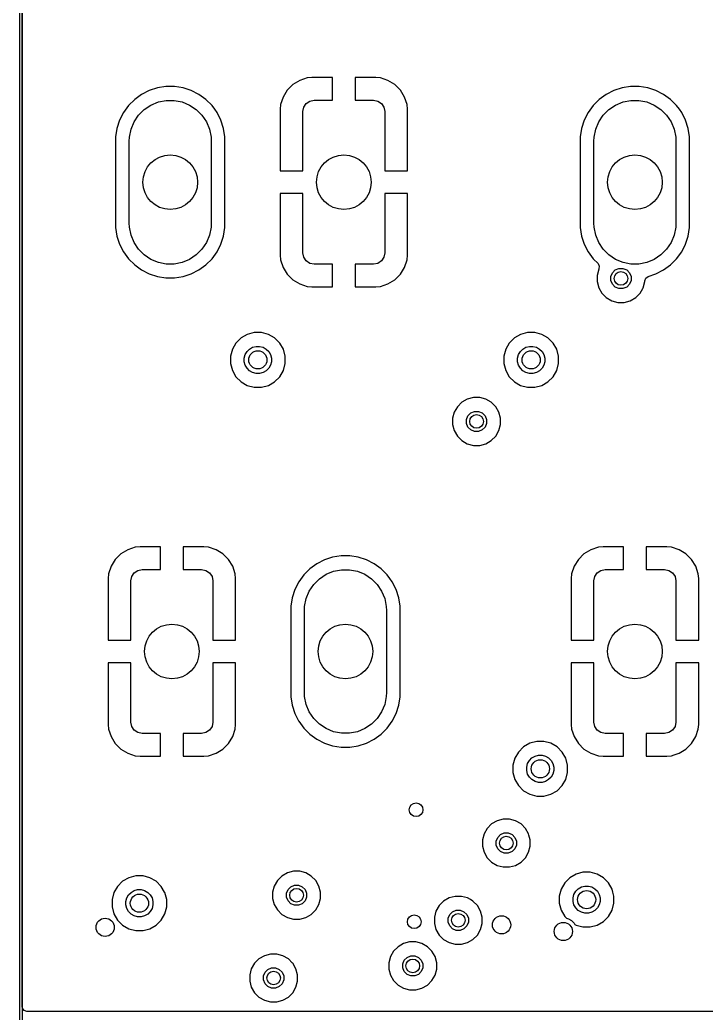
# Model space of a CAD drawing. Extents: x 89 to 178, y -115 to -57.
# Drawn here: x 88.97 to 104.04, y -95.64 to -73.84 of the extents above; entities that cross this region are included whole.
import ezdxf

# ---------------------------------------------------------------- set-up
doc = ezdxf.new("R2010")
doc.units = 0
doc.layers.add('BLACK', color=7, linetype='CONTINUOUS')

msp = doc.modelspace()

# ---------------------------------------------------------------- linework, layer by layer
at = {"layer": 'BLACK', "linetype": 'CONTINUOUS'}
for p, q in [((88.975, -106.5), (88.975, -65.5)), ((89.025, -65.524181), (89.025, -106.475818)), ((89.0255, -76.405515), (89.0255, -72.030817)), ((95.118375, -75.165643), (94.969159, -75.25768)), ((95.2848, -75.110495), (95.118375, -75.165643)), ((95.284812, -75.110492), (95.2848, -75.110495)), ((95.387513, -75.1), (95.284812, -75.110492)), ((95.837499, -75.1), (95.387513, -75.1)), ((95.8375, -75.100001), (95.837499, -75.1)), ((95.8375, -75.6), (95.8375, -75.100001)), ((96.337501, -75.1), (96.3375, -75.100001)), ((96.3375, -75.100001), (96.3375, -75.6)), ((96.787487, -75.1), (96.337501, -75.1)), ((96.890193, -75.110493), (96.787487, -75.1)), ((97.056624, -75.165643), (96.890193, -75.110493)), ((97.20584, -75.25768), (97.056624, -75.165643)), ((91.816667, -75.387453), (91.648303, -75.473238)), ((91.996386, -75.329058), (91.816667, -75.387453)), ((92.183016, -75.2995), (91.996386, -75.329058)), ((92.183019, -75.2995), (92.183016, -75.2995)), ((92.371981, -75.2995), (92.183019, -75.2995)), ((92.371984, -75.2995), (92.371981, -75.2995)), ((92.558613, -75.329058), (92.371984, -75.2995)), ((92.738332, -75.387453), (92.558613, -75.329058)), ((92.906696, -75.473238), (92.738332, -75.387453)), ((94.84518, -75.381659), (94.753143, -75.530875)), ((94.969159, -75.25768), (94.84518, -75.381659)), ((97.329819, -75.381659), (97.20584, -75.25768)), ((97.421856, -75.530875), (97.329819, -75.381659)), ((102.016667, -75.387453), (101.848303, -75.473238)), ((102.196386, -75.329058), (102.016667, -75.387453)), ((102.383016, -75.2995), (102.196386, -75.329058)), ((102.383019, -75.2995), (102.383016, -75.2995)), ((102.571981, -75.2995), (102.383019, -75.2995)), ((102.571984, -75.2995), (102.571981, -75.2995)), ((102.758613, -75.329058), (102.571984, -75.2995)), ((102.938332, -75.387453), (102.758613, -75.329058)), ((103.106696, -75.473238), (102.938332, -75.387453)), ((91.495428, -75.584309), (91.361809, -75.717928)), ((91.648303, -75.473238), (91.495428, -75.584309)), ((91.853243, -75.706271), (92.016244, -75.638754)), ((92.016244, -75.638754), (92.189285, -75.604334)), ((92.189285, -75.604334), (92.365715, -75.604334)), ((92.365715, -75.604334), (92.538756, -75.638754)), ((92.538756, -75.638754), (92.701757, -75.706271)), ((92.906698, -75.473239), (92.906696, -75.473238)), ((92.906699, -75.47324), (92.906698, -75.473239)), ((93.059573, -75.58431), (92.906699, -75.47324)), ((93.19319, -75.717927), (93.059573, -75.58431)), ((94.753143, -75.530875), (94.697993, -75.697306)), ((95.260723, -75.673223), (95.341829, -75.61903)), ((95.341829, -75.61903), (95.4375, -75.6)), ((95.4375, -75.6), (95.8375, -75.6)), ((96.3375, -75.6), (96.7375, -75.6)), ((96.7375, -75.6), (96.833171, -75.61903)), ((96.833171, -75.61903), (96.914277, -75.673223)), ((97.477004, -75.6973), (97.421856, -75.530875)), ((101.695428, -75.584309), (101.561809, -75.717928)), ((101.848303, -75.473238), (101.695428, -75.584309)), ((102.053243, -75.706271), (102.216244, -75.638754)), ((102.216244, -75.638754), (102.389285, -75.604334)), ((102.389285, -75.604334), (102.565715, -75.604334)), ((102.565715, -75.604334), (102.738756, -75.638754)), ((102.738756, -75.638754), (102.901757, -75.706271)), ((103.106698, -75.473239), (103.106696, -75.473238)), ((103.106699, -75.47324), (103.106698, -75.473239)), ((103.259573, -75.58431), (103.106699, -75.47324)), ((103.39319, -75.717927), (103.259573, -75.58431)), ((91.361809, -75.717928), (91.250738, -75.870803)), ((91.581791, -75.929046), (91.706546, -75.804291)), ((91.706546, -75.804291), (91.853243, -75.706271)), ((92.701757, -75.706271), (92.848454, -75.804291)), ((92.848454, -75.804291), (92.973209, -75.929046)), ((93.252829, -75.800012), (93.19319, -75.717927)), ((93.30426, -75.870801), (93.252829, -75.800012)), ((94.697993, -75.697306), (94.6875, -75.800012)), ((94.6875, -75.800012), (94.6875, -77.149999)), ((95.1875, -75.85), (95.20653, -75.754329)), ((95.1875, -77.15), (95.1875, -75.85)), ((95.20653, -75.754329), (95.260723, -75.673223)), ((96.914277, -75.673223), (96.96847, -75.754329)), ((96.96847, -75.754329), (96.9875, -75.85)), ((96.9875, -75.85), (96.9875, -77.15)), ((97.477007, -75.697312), (97.477004, -75.6973)), ((97.487499, -75.800013), (97.477007, -75.697312)), ((97.487499, -76.405515), (97.487499, -75.800013)), ((101.561809, -75.717928), (101.450738, -75.870803)), ((101.781791, -75.929046), (101.906546, -75.804291)), ((101.906546, -75.804291), (102.053243, -75.706271)), ((102.901757, -75.706271), (103.048454, -75.804291)), ((103.048454, -75.804291), (103.173209, -75.929046)), ((103.452829, -75.800012), (103.39319, -75.717927)), ((103.50426, -75.870801), (103.452829, -75.800012)), ((91.164953, -76.039167), (91.106558, -76.218886)), ((91.250738, -75.870803), (91.164953, -76.039167)), ((91.416254, -76.238744), (91.483771, -76.075743)), ((91.483771, -76.075743), (91.581791, -75.929046)), ((92.973209, -75.929046), (93.071229, -76.075743)), ((93.071229, -76.075743), (93.138746, -76.238744)), ((93.390047, -76.039168), (93.30426, -75.870801)), ((93.44844, -76.218882), (93.390047, -76.039168)), ((101.364953, -76.039167), (101.306558, -76.218886)), ((101.450738, -75.870803), (101.364953, -76.039167)), ((101.616254, -76.238744), (101.683771, -76.075743)), ((101.683771, -76.075743), (101.781791, -75.929046)), ((103.173209, -75.929046), (103.271229, -76.075743)), ((103.271229, -76.075743), (103.338746, -76.238744)), ((103.590047, -76.039168), (103.50426, -75.870801)), ((103.64844, -76.218882), (103.590047, -76.039168)), ((91.106558, -76.218886), (91.077, -76.405515)), ((91.381834, -76.411785), (91.416254, -76.238744)), ((93.138746, -76.238744), (93.173166, -76.411785)), ((93.448441, -76.218886), (93.44844, -76.218882)), ((93.478, -76.405515), (93.448441, -76.218886)), ((101.306558, -76.218886), (101.277, -76.405515)), ((101.581834, -76.411785), (101.616254, -76.238744)), ((103.338746, -76.238744), (103.373166, -76.411785)), ((103.648441, -76.218886), (103.64844, -76.218882)), ((103.678, -76.405515), (103.648441, -76.218886)), ((89.0255, -81.220943), (89.0255, -76.405515)), ((91.077, -76.405515), (91.077, -78.394484)), ((91.3775, -76.5), (91.381834, -76.411785)), ((91.3775, -78.3), (91.3775, -76.5)), ((93.173166, -76.411785), (93.1775, -76.5)), ((93.1775, -76.5), (93.1775, -78.3)), ((93.478, -76.405519), (93.478, -76.405515)), ((93.478, -78.394481), (93.478, -76.405519)), ((97.487499, -77.149999), (97.487499, -76.405515)), ((101.277, -76.405515), (101.277, -78.394484)), ((101.5775, -76.5), (101.581834, -76.411785)), ((101.5775, -78.3), (101.5775, -76.5)), ((103.373166, -76.411785), (103.3775, -76.5)), ((103.3775, -76.5), (103.3775, -78.3)), ((103.678, -76.405519), (103.678, -76.405515)), ((103.678, -78.394481), (103.678, -76.405519)), ((94.6875, -77.149999), (94.687501, -77.15)), ((94.687501, -77.15), (95.1875, -77.15)), ((96.9875, -77.15), (97.487498, -77.15)), ((97.487498, -77.15), (97.487499, -77.149999)), ((94.687502, -77.65), (94.687501, -77.650001)), ((94.687501, -77.650001), (94.687501, -78.999986)), ((95.1875, -77.65), (94.687502, -77.65)), ((95.1875, -78.95), (95.1875, -77.65)), ((97.487499, -77.65), (96.9875, -77.65)), ((96.9875, -77.65), (96.9875, -78.95)), ((97.4875, -77.650001), (97.487499, -77.65)), ((97.4875, -78.999987), (97.4875, -77.650001)), ((91.077, -78.394484), (91.106558, -78.581113)), ((91.381834, -78.388215), (91.3775, -78.3)), ((91.416254, -78.561256), (91.381834, -78.388215)), ((93.173166, -78.388215), (93.138746, -78.561256)), ((93.1775, -78.3), (93.173166, -78.388215)), ((93.44844, -78.581118), (93.478, -78.394481)), ((101.277, -78.394484), (101.306558, -78.581113)), ((101.581834, -78.388215), (101.5775, -78.3)), ((101.616254, -78.561256), (101.581834, -78.388215)), ((103.373166, -78.388215), (103.338746, -78.561256)), ((103.3775, -78.3), (103.373166, -78.388215)), ((103.64844, -78.581118), (103.678, -78.394481)), ((91.106558, -78.581113), (91.10656, -78.581118)), ((91.10656, -78.581118), (91.164953, -78.760832)), ((91.483771, -78.724257), (91.416254, -78.561256)), ((93.138746, -78.561256), (93.071229, -78.724257)), ((93.390047, -78.760832), (93.44844, -78.581118)), ((101.306558, -78.581113), (101.30656, -78.581118)), ((101.30656, -78.581118), (101.364953, -78.760832)), ((101.683771, -78.724257), (101.616254, -78.561256)), ((103.338746, -78.561256), (103.271229, -78.724257)), ((103.590047, -78.760832), (103.64844, -78.581118)), ((91.164953, -78.760832), (91.25074, -78.929199)), ((91.581791, -78.870954), (91.483771, -78.724257)), ((91.706546, -78.995709), (91.581791, -78.870954)), ((92.973209, -78.870954), (92.848454, -78.995709)), ((93.071229, -78.724257), (92.973209, -78.870954)), ((93.30426, -78.929199), (93.390047, -78.760832)), ((101.364953, -78.760832), (101.45074, -78.929199)), ((101.781791, -78.870954), (101.683771, -78.724257)), ((101.906546, -78.995709), (101.781791, -78.870954)), ((103.173209, -78.870954), (103.048454, -78.995709)), ((103.271229, -78.724257), (103.173209, -78.870954)), ((103.50426, -78.929199), (103.590047, -78.760832)), ((91.25074, -78.929199), (91.36181, -79.082073)), ((91.36181, -79.082073), (91.495427, -79.21569)), ((91.853243, -79.093729), (91.706546, -78.995709)), ((92.016244, -79.161246), (91.853243, -79.093729)), ((92.701757, -79.093729), (92.538756, -79.161246)), ((92.848454, -78.995709), (92.701757, -79.093729)), ((93.059573, -79.21569), (93.19319, -79.082073)), ((93.19319, -79.082073), (93.30426, -78.929199)), ((94.687501, -78.999986), (94.697992, -79.102687)), ((94.697992, -79.102687), (94.697995, -79.102699)), ((94.697995, -79.102699), (94.753143, -79.269124)), ((95.20653, -79.045671), (95.1875, -78.95)), ((95.260723, -79.126777), (95.20653, -79.045671)), ((95.341829, -79.18097), (95.260723, -79.126777)), ((96.914277, -79.126777), (96.833171, -79.18097)), ((96.96847, -79.045671), (96.914277, -79.126777)), ((96.9875, -78.95), (96.96847, -79.045671)), ((97.421856, -79.269124), (97.477006, -79.102693)), ((97.477006, -79.102693), (97.4875, -78.999987)), ((101.45074, -78.929199), (101.56181, -79.082073)), ((101.56181, -79.082073), (101.667756, -79.188019)), ((102.053243, -79.093729), (101.906546, -78.995709)), ((102.216244, -79.161246), (102.053243, -79.093729)), ((102.901757, -79.093729), (102.738756, -79.161246)), ((103.048454, -78.995709), (102.901757, -79.093729)), ((103.259573, -79.21569), (103.39319, -79.082073)), ((103.39319, -79.082073), (103.50426, -78.929199)), ((91.495427, -79.21569), (91.648301, -79.32676)), ((91.648301, -79.32676), (91.816668, -79.412547)), ((92.189285, -79.195666), (92.016244, -79.161246)), ((92.365715, -79.195666), (92.189285, -79.195666)), ((92.538756, -79.161246), (92.365715, -79.195666)), ((92.738332, -79.412547), (92.906699, -79.32676)), ((92.906699, -79.32676), (93.059573, -79.21569)), ((94.753143, -79.269124), (94.84518, -79.41834)), ((95.4375, -79.2), (95.341829, -79.18097)), ((95.8375, -79.2), (95.4375, -79.2)), ((95.8375, -79.699998), (95.8375, -79.2)), ((96.7375, -79.2), (96.3375, -79.2)), ((96.3375, -79.2), (96.3375, -79.699998)), ((96.833171, -79.18097), (96.7375, -79.2)), ((97.329819, -79.41834), (97.421856, -79.269124)), ((101.681683, -79.310647), (101.645871, -79.4443)), ((101.667756, -79.188019), (101.695532, -79.242534)), ((101.681684, -79.310644), (101.681683, -79.310646)), ((101.681683, -79.310646), (101.681683, -79.310647)), ((101.68349, -79.307517), (101.681684, -79.310644)), ((101.685961, -79.302966), (101.68349, -79.307517)), ((101.695532, -79.242534), (101.685961, -79.302966)), ((101.98429, -79.38848), (102.046368, -79.326402)), ((102.046368, -79.326402), (102.127476, -79.292806)), ((102.127476, -79.292806), (102.215266, -79.292806)), ((102.215266, -79.292806), (102.296374, -79.326402)), ((102.389285, -79.195666), (102.216244, -79.161246)), ((102.296374, -79.326402), (102.358452, -79.38848)), ((102.565715, -79.195666), (102.389285, -79.195666)), ((102.738756, -79.161246), (102.565715, -79.195666)), ((102.938332, -79.412547), (103.106699, -79.32676)), ((103.106699, -79.32676), (103.259573, -79.21569)), ((91.816668, -79.412547), (91.996382, -79.47094)), ((91.996382, -79.47094), (91.996383, -79.47094)), ((91.996383, -79.47094), (91.996386, -79.470941)), ((91.996386, -79.470941), (92.183016, -79.5005)), ((92.183016, -79.5005), (92.183019, -79.5005)), ((92.183019, -79.5005), (92.371984, -79.5005)), ((92.371984, -79.5005), (92.558613, -79.470941)), ((92.558613, -79.470941), (92.558614, -79.47094)), ((92.558614, -79.47094), (92.558618, -79.47094)), ((92.558618, -79.47094), (92.738332, -79.412547)), ((94.84518, -79.41834), (94.969159, -79.542319)), ((94.969159, -79.542319), (95.118375, -79.634356)), ((97.056624, -79.634356), (97.20584, -79.542319)), ((97.20584, -79.542319), (97.329819, -79.41834)), ((101.645871, -79.4443), (101.645871, -79.582666)), ((101.950694, -79.469588), (101.98429, -79.38848)), ((101.950694, -79.557378), (101.950694, -79.469588)), ((101.98429, -79.638486), (101.950694, -79.557378)), ((102.358452, -79.38848), (102.392048, -79.469588)), ((102.392048, -79.557378), (102.358452, -79.638486)), ((102.392048, -79.469588), (102.392048, -79.557378)), ((102.696871, -79.56293), (102.715778, -79.504739)), ((102.696871, -79.582666), (102.696871, -79.56293)), ((102.715778, -79.504739), (102.765275, -79.468776)), ((102.765275, -79.468776), (102.938332, -79.412547)), ((95.118375, -79.634356), (95.284806, -79.689506)), ((95.284806, -79.689506), (95.387512, -79.699999)), ((95.387512, -79.699999), (95.837498, -79.699999)), ((95.837498, -79.699999), (95.8375, -79.699998)), ((96.3375, -79.699998), (96.337501, -79.699999)), ((96.337501, -79.699999), (96.787486, -79.699999)), ((96.787486, -79.699999), (96.890187, -79.689507)), ((96.890187, -79.689507), (96.890199, -79.689504)), ((96.890199, -79.689504), (97.056624, -79.634356)), ((101.645871, -79.582666), (101.681683, -79.716319)), ((101.681683, -79.716319), (101.750866, -79.836148)), ((102.046368, -79.700564), (101.98429, -79.638486)), ((102.127476, -79.73416), (102.046368, -79.700564)), ((102.215266, -79.73416), (102.127476, -79.73416)), ((102.296374, -79.700564), (102.215266, -79.73416)), ((102.358452, -79.638486), (102.296374, -79.700564)), ((102.591876, -79.836148), (102.652689, -79.730817)), ((102.652689, -79.730817), (102.661059, -79.716319)), ((102.661059, -79.716319), (102.696871, -79.582666)), ((101.750866, -79.836148), (101.848706, -79.933988)), ((101.848706, -79.933988), (101.968535, -80.003171)), ((101.968535, -80.003171), (102.102188, -80.038983)), ((102.240554, -80.038983), (102.374207, -80.003171)), ((102.374207, -80.003171), (102.494036, -79.933988)), ((102.494036, -79.933988), (102.591876, -79.836148)), ((102.102188, -80.038983), (102.10219, -80.038983)), ((102.10219, -80.038983), (102.240552, -80.038983)), ((102.240552, -80.038983), (102.240554, -80.038983)), ((93.831284, -80.81948), (93.71948, -80.931284)), ((93.968216, -80.740423), (93.831284, -80.81948)), ((94.120943, -80.6995), (93.968216, -80.740423)), ((94.279057, -80.6995), (94.120943, -80.6995)), ((94.431784, -80.740423), (94.279057, -80.6995)), ((94.568716, -80.81948), (94.431784, -80.740423)), ((94.68052, -80.931284), (94.568716, -80.81948)), ((99.831284, -80.81948), (99.71948, -80.931284)), ((99.968216, -80.740423), (99.831284, -80.81948)), ((100.120943, -80.6995), (99.968216, -80.740423)), ((100.279057, -80.6995), (100.120943, -80.6995)), ((100.431784, -80.740423), (100.279057, -80.6995)), ((100.568716, -80.81948), (100.431784, -80.740423)), ((100.68052, -80.931284), (100.568716, -80.81948)), ((93.640423, -81.068216), (93.5995, -81.220943)), ((93.71948, -80.931284), (93.640423, -81.068216)), ((93.961994, -81.117372), (94.017372, -81.061994)), ((94.017372, -81.061994), (94.085195, -81.022836)), ((94.085195, -81.022836), (94.160842, -81.002567)), ((94.160842, -81.002567), (94.239158, -81.002567)), ((94.239158, -81.002567), (94.314805, -81.022836)), ((94.314805, -81.022836), (94.382628, -81.061994)), ((94.382628, -81.061994), (94.438006, -81.117372)), ((94.759577, -81.068216), (94.68052, -80.931284)), ((94.8005, -81.220943), (94.759577, -81.068216)), ((99.640423, -81.068216), (99.5995, -81.220943)), ((99.71948, -80.931284), (99.640423, -81.068216)), ((99.961994, -81.117372), (100.017372, -81.061994)), ((100.017372, -81.061994), (100.085195, -81.022836)), ((100.085195, -81.022836), (100.160842, -81.002567)), ((100.160842, -81.002567), (100.239158, -81.002567)), ((100.239158, -81.002567), (100.314805, -81.022836)), ((100.314805, -81.022836), (100.382628, -81.061994)), ((100.382628, -81.061994), (100.438006, -81.117372)), ((100.759577, -81.068216), (100.68052, -80.931284)), ((100.8005, -81.220943), (100.759577, -81.068216)), ((89.0255, -81.930801), (89.0255, -81.220943)), ((93.5995, -81.220943), (93.5995, -81.379057)), ((93.902567, -81.260842), (93.922836, -81.185195)), ((93.902567, -81.339158), (93.902567, -81.260842)), ((93.922836, -81.185195), (93.961994, -81.117372)), ((94.438006, -81.117372), (94.477164, -81.185195)), ((94.477164, -81.185195), (94.497433, -81.260842)), ((94.497433, -81.260842), (94.497433, -81.339158)), ((94.8005, -81.379057), (94.8005, -81.220943)), ((99.5995, -81.220943), (99.5995, -81.379057)), ((99.902567, -81.260842), (99.922836, -81.185195)), ((99.902567, -81.339158), (99.902567, -81.260842)), ((99.922836, -81.185195), (99.961994, -81.117372)), ((100.438006, -81.117372), (100.477164, -81.185195)), ((100.477164, -81.185195), (100.497433, -81.260842)), ((100.497433, -81.260842), (100.497433, -81.339158)), ((100.8005, -81.379057), (100.8005, -81.220943)), ((93.5995, -81.379057), (93.640423, -81.531784)), ((93.640423, -81.531784), (93.71948, -81.668716)), ((93.922836, -81.414805), (93.902567, -81.339158)), ((93.961994, -81.482628), (93.922836, -81.414805)), ((94.017372, -81.538006), (93.961994, -81.482628)), ((94.438006, -81.482628), (94.382628, -81.538006)), ((94.477164, -81.414805), (94.438006, -81.482628)), ((94.497433, -81.339158), (94.477164, -81.414805)), ((94.68052, -81.668716), (94.759577, -81.531784)), ((94.759577, -81.531784), (94.8005, -81.379057)), ((99.5995, -81.379057), (99.640423, -81.531784)), ((99.640423, -81.531784), (99.71948, -81.668716)), ((99.922836, -81.414805), (99.902567, -81.339158)), ((99.961994, -81.482628), (99.922836, -81.414805)), ((100.017372, -81.538006), (99.961994, -81.482628)), ((100.438006, -81.482628), (100.382628, -81.538006)), ((100.477164, -81.414805), (100.438006, -81.482628)), ((100.497433, -81.339158), (100.477164, -81.414805)), ((100.68052, -81.668716), (100.759577, -81.531784)), ((100.759577, -81.531784), (100.8005, -81.379057)), ((93.71948, -81.668716), (93.831284, -81.78052)), ((94.085195, -81.577164), (94.017372, -81.538006)), ((94.160842, -81.597433), (94.085195, -81.577164)), ((94.239158, -81.597433), (94.160842, -81.597433)), ((94.314805, -81.577164), (94.239158, -81.597433)), ((94.382628, -81.538006), (94.314805, -81.577164)), ((94.568716, -81.78052), (94.68052, -81.668716)), ((99.71948, -81.668716), (99.831284, -81.78052)), ((100.085195, -81.577164), (100.017372, -81.538006)), ((100.160842, -81.597433), (100.085195, -81.577164)), ((100.239158, -81.597433), (100.160842, -81.597433)), ((100.314805, -81.577164), (100.239158, -81.597433)), ((100.382628, -81.538006), (100.314805, -81.577164)), ((100.568716, -81.78052), (100.68052, -81.668716)), ((89.0255, -82.580817), (89.0255, -81.930801)), ((93.831284, -81.78052), (93.968216, -81.859577)), ((93.968216, -81.859577), (94.120943, -81.9005)), ((94.120943, -81.9005), (94.120945, -81.9005)), ((94.120945, -81.9005), (94.279055, -81.9005)), ((94.279055, -81.9005), (94.279057, -81.9005)), ((94.279057, -81.9005), (94.431784, -81.859577)), ((94.431784, -81.859577), (94.568716, -81.78052)), ((99.831284, -81.78052), (99.968216, -81.859577)), ((99.968216, -81.859577), (100.120943, -81.9005)), ((100.120943, -81.9005), (100.120945, -81.9005)), ((100.120945, -81.9005), (100.279055, -81.9005)), ((100.279055, -81.9005), (100.279057, -81.9005)), ((100.279057, -81.9005), (100.431784, -81.859577)), ((100.431784, -81.859577), (100.568716, -81.78052)), ((98.797164, -82.160312), (98.677335, -82.229495)), ((98.930817, -82.1245), (98.797164, -82.160312)), ((99.069183, -82.1245), (98.930817, -82.1245)), ((99.202836, -82.160312), (99.069183, -82.1245)), ((99.322665, -82.229495), (99.202836, -82.160312)), ((98.579495, -82.327335), (98.510312, -82.447164)), ((98.677335, -82.229495), (98.579495, -82.327335)), ((99.420505, -82.327335), (99.322665, -82.229495)), ((99.489688, -82.447164), (99.420505, -82.327335)), ((89.0255, -83.530817), (89.0255, -82.580817)), ((98.510312, -82.447164), (98.4745, -82.580817)), ((98.4745, -82.580817), (98.4745, -82.719183)), ((98.779323, -82.606105), (98.812919, -82.524997)), ((98.779323, -82.693895), (98.779323, -82.606105)), ((98.812919, -82.524997), (98.874997, -82.462919)), ((98.874997, -82.462919), (98.956105, -82.429323)), ((98.956105, -82.429323), (99.043895, -82.429323)), ((99.043895, -82.429323), (99.125003, -82.462919)), ((99.125003, -82.462919), (99.187081, -82.524997)), ((99.187081, -82.524997), (99.220677, -82.606105)), ((99.220677, -82.606105), (99.220677, -82.693895)), ((99.5255, -82.580817), (99.489688, -82.447164)), ((99.5255, -82.630817), (99.5255, -82.580817)), ((98.4745, -82.719183), (98.510312, -82.852836)), ((98.812919, -82.775003), (98.779323, -82.693895)), ((98.874997, -82.837081), (98.812919, -82.775003)), ((98.956105, -82.870677), (98.874997, -82.837081)), ((99.125003, -82.837081), (99.043895, -82.870677)), ((99.187081, -82.775003), (99.125003, -82.837081)), ((99.220677, -82.693895), (99.187081, -82.775003)), ((99.489688, -82.852836), (99.5255, -82.719183)), ((99.5255, -82.719183), (99.5255, -82.630817)), ((98.510312, -82.852836), (98.579495, -82.972665)), ((98.579495, -82.972665), (98.677335, -83.070505)), ((99.043895, -82.870677), (98.956105, -82.870677)), ((99.322665, -83.070505), (99.420505, -82.972665)), ((99.420505, -82.972665), (99.489688, -82.852836)), ((98.677335, -83.070505), (98.797164, -83.139688)), ((98.797164, -83.139688), (98.930817, -83.1755)), ((98.930817, -83.1755), (98.930819, -83.1755)), ((98.930819, -83.1755), (99.069181, -83.1755)), ((99.069181, -83.1755), (99.069183, -83.1755)), ((99.069183, -83.1755), (99.202836, -83.139688)), ((99.202836, -83.139688), (99.322665, -83.070505)), ((89.0255, -86.100012), (89.0255, -83.530817)), ((91.5098, -85.410495), (91.343375, -85.465643)), ((91.509812, -85.410492), (91.5098, -85.410495)), ((91.612513, -85.4), (91.509812, -85.410492)), ((92.062499, -85.4), (91.612513, -85.4)), ((92.0625, -85.400001), (92.062499, -85.4)), ((92.0625, -85.9), (92.0625, -85.400001)), ((92.562501, -85.4), (92.5625, -85.400001)), ((92.5625, -85.400001), (92.5625, -85.9)), ((93.012487, -85.4), (92.562501, -85.4)), ((93.115193, -85.410493), (93.012487, -85.4)), ((93.281624, -85.465643), (93.115193, -85.410493)), ((101.6748, -85.410495), (101.508375, -85.465643)), ((101.674812, -85.410492), (101.6748, -85.410495)), ((101.777513, -85.4), (101.674812, -85.410492)), ((102.227499, -85.4), (101.777513, -85.4)), ((102.2275, -85.400001), (102.227499, -85.4)), ((102.2275, -85.9), (102.2275, -85.400001)), ((102.727501, -85.4), (102.7275, -85.400001)), ((102.7275, -85.400001), (102.7275, -85.9)), ((103.177487, -85.4), (102.727501, -85.4)), ((103.280193, -85.410493), (103.177487, -85.4)), ((103.446624, -85.465643), (103.280193, -85.410493)), ((91.194159, -85.55768), (91.07018, -85.681659)), ((91.343375, -85.465643), (91.194159, -85.55768)), ((93.43084, -85.55768), (93.281624, -85.465643)), ((93.554819, -85.681659), (93.43084, -85.55768)), ((95.841386, -85.629058), (95.661667, -85.687453)), ((96.028016, -85.5995), (95.841386, -85.629058)), ((96.028019, -85.5995), (96.028016, -85.5995)), ((96.216981, -85.5995), (96.028019, -85.5995)), ((96.216984, -85.5995), (96.216981, -85.5995)), ((96.403613, -85.629058), (96.216984, -85.5995)), ((96.583332, -85.687453), (96.403613, -85.629058)), ((101.359159, -85.55768), (101.23518, -85.681659)), ((101.508375, -85.465643), (101.359159, -85.55768)), ((103.59584, -85.55768), (103.446624, -85.465643)), ((103.719819, -85.681659), (103.59584, -85.55768)), ((90.978143, -85.830875), (90.922993, -85.997306)), ((91.07018, -85.681659), (90.978143, -85.830875)), ((93.646856, -85.830875), (93.554819, -85.681659)), ((93.702004, -85.9973), (93.646856, -85.830875)), ((95.340428, -85.884309), (95.206809, -86.017928)), ((95.493303, -85.773238), (95.340428, -85.884309)), ((95.661667, -85.687453), (95.493303, -85.773238)), ((96.751696, -85.773238), (96.583332, -85.687453)), ((96.751698, -85.773239), (96.751696, -85.773238)), ((96.751699, -85.77324), (96.751698, -85.773239)), ((96.904573, -85.88431), (96.751699, -85.77324)), ((97.03819, -86.017927), (96.904573, -85.88431)), ((101.143143, -85.830875), (101.087993, -85.997306)), ((101.23518, -85.681659), (101.143143, -85.830875)), ((103.811856, -85.830875), (103.719819, -85.681659)), ((103.867004, -85.9973), (103.811856, -85.830875)), ((89.0255, -90.195943), (89.0255, -86.100012)), ((90.922993, -85.997306), (90.9125, -86.100012)), ((90.9125, -86.100012), (90.9125, -87.449999)), ((91.4125, -86.15), (91.43153, -86.054329)), ((91.43153, -86.054329), (91.485723, -85.973223)), ((91.485723, -85.973223), (91.566829, -85.91903)), ((91.566829, -85.91903), (91.6625, -85.9)), ((91.6625, -85.9), (92.0625, -85.9)), ((92.5625, -85.9), (92.9625, -85.9)), ((92.9625, -85.9), (93.058171, -85.91903)), ((93.058171, -85.91903), (93.139277, -85.973223)), ((93.139277, -85.973223), (93.19347, -86.054329)), ((93.19347, -86.054329), (93.2125, -86.15)), ((93.702007, -85.997312), (93.702004, -85.9973)), ((93.712499, -86.100013), (93.702007, -85.997312)), ((93.712499, -86.705515), (93.712499, -86.100013)), ((95.206809, -86.017928), (95.095738, -86.170803)), ((95.426791, -86.229046), (95.551546, -86.104291)), ((95.551546, -86.104291), (95.698243, -86.006271)), ((95.698243, -86.006271), (95.861244, -85.938754)), ((95.861244, -85.938754), (96.034285, -85.904334)), ((96.034285, -85.904334), (96.210715, -85.904334)), ((96.210715, -85.904334), (96.383756, -85.938754)), ((96.383756, -85.938754), (96.546757, -86.006271)), ((96.546757, -86.006271), (96.693454, -86.104291)), ((96.693454, -86.104291), (96.818209, -86.229046)), ((97.097829, -86.100012), (97.03819, -86.017927)), ((97.14926, -86.170801), (97.097829, -86.100012)), ((101.087993, -85.997306), (101.0775, -86.100012)), ((101.0775, -86.100012), (101.0775, -87.449999)), ((101.5775, -86.15), (101.59653, -86.054329)), ((101.59653, -86.054329), (101.650723, -85.973223)), ((101.650723, -85.973223), (101.731829, -85.91903)), ((101.731829, -85.91903), (101.8275, -85.9)), ((101.8275, -85.9), (102.2275, -85.9)), ((102.7275, -85.9), (103.1275, -85.9)), ((103.1275, -85.9), (103.223171, -85.91903)), ((103.223171, -85.91903), (103.304277, -85.973223)), ((103.304277, -85.973223), (103.35847, -86.054329)), ((103.35847, -86.054329), (103.3775, -86.15)), ((103.867007, -85.997312), (103.867004, -85.9973)), ((103.877499, -86.100013), (103.867007, -85.997312)), ((103.877499, -86.705515), (103.877499, -86.100013)), ((91.4125, -87.45), (91.4125, -86.15)), ((93.2125, -86.15), (93.2125, -87.45)), ((95.095738, -86.170803), (95.009953, -86.339167)), ((95.328771, -86.375743), (95.426791, -86.229046)), ((96.818209, -86.229046), (96.916229, -86.375743)), ((97.235047, -86.339168), (97.14926, -86.170801)), ((101.5775, -87.45), (101.5775, -86.15)), ((103.3775, -86.15), (103.3775, -87.45)), ((94.951558, -86.518886), (94.922, -86.705515)), ((95.009953, -86.339167), (94.951558, -86.518886)), ((95.226834, -86.711785), (95.261254, -86.538744)), ((95.261254, -86.538744), (95.328771, -86.375743)), ((96.916229, -86.375743), (96.983746, -86.538744)), ((96.983746, -86.538744), (97.018166, -86.711785)), ((97.29344, -86.518882), (97.235047, -86.339168)), ((97.293441, -86.518886), (97.29344, -86.518882)), ((97.323, -86.705515), (97.293441, -86.518886)), ((93.712499, -87.449999), (93.712499, -86.705515)), ((94.922, -86.705515), (94.922, -88.694484)), ((95.2225, -86.8), (95.226834, -86.711785)), ((97.018166, -86.711785), (97.0225, -86.8)), ((97.323, -88.694484), (97.323, -86.705515)), ((103.877499, -87.449999), (103.877499, -86.705515)), ((95.2225, -88.6), (95.2225, -86.8)), ((97.0225, -86.8), (97.0225, -88.6)), ((90.9125, -87.449999), (90.912501, -87.45)), ((90.912501, -87.45), (91.4125, -87.45)), ((93.2125, -87.45), (93.712498, -87.45)), ((93.712498, -87.45), (93.712499, -87.449999)), ((101.0775, -87.449999), (101.077501, -87.45)), ((101.077501, -87.45), (101.5775, -87.45)), ((103.3775, -87.45), (103.877498, -87.45)), ((103.877498, -87.45), (103.877499, -87.449999)), ((90.912502, -87.95), (90.912501, -87.950001)), ((90.912501, -87.950001), (90.912501, -89.299986)), ((91.4125, -87.95), (90.912502, -87.95)), ((91.4125, -89.25), (91.4125, -87.95)), ((93.712499, -87.95), (93.2125, -87.95)), ((93.2125, -87.95), (93.2125, -89.25)), ((93.7125, -87.950001), (93.712499, -87.95)), ((93.7125, -89.299987), (93.7125, -87.950001)), ((101.077502, -87.95), (101.077501, -87.950001)), ((101.077501, -87.950001), (101.077501, -89.299986)), ((101.5775, -87.95), (101.077502, -87.95)), ((101.5775, -89.25), (101.5775, -87.95)), ((103.877499, -87.95), (103.3775, -87.95)), ((103.3775, -87.95), (103.3775, -89.25)), ((103.8775, -87.950001), (103.877499, -87.95)), ((103.8775, -89.299987), (103.8775, -87.950001)), ((94.922, -88.694484), (94.951558, -88.881113)), ((95.226834, -88.688215), (95.2225, -88.6)), ((95.261254, -88.861256), (95.226834, -88.688215)), ((97.018166, -88.688215), (96.983746, -88.861256)), ((97.0225, -88.6), (97.018166, -88.688215)), ((97.293441, -88.881113), (97.323, -88.694484)), ((94.951558, -88.881113), (95.009953, -89.060832)), ((95.328771, -89.024257), (95.261254, -88.861256)), ((96.983746, -88.861256), (96.916229, -89.024257)), ((97.235047, -89.060832), (97.29344, -88.881118)), ((97.29344, -88.881118), (97.293441, -88.881113)), ((95.009953, -89.060832), (95.09054, -89.218995)), ((95.426791, -89.170954), (95.328771, -89.024257)), ((96.916229, -89.024257), (96.818209, -89.170954)), ((97.14926, -89.229199), (97.235047, -89.060832)), ((90.912501, -89.299986), (90.922992, -89.402687)), ((91.43153, -89.345671), (91.4125, -89.25)), ((91.485723, -89.426777), (91.43153, -89.345671)), ((93.19347, -89.345671), (93.139277, -89.426777)), ((93.2125, -89.25), (93.19347, -89.345671)), ((93.702006, -89.402693), (93.7125, -89.299987)), ((95.09054, -89.218995), (95.09574, -89.229199)), ((95.09574, -89.229199), (95.20681, -89.382073)), ((95.551546, -89.295709), (95.426791, -89.170954)), ((95.698243, -89.393729), (95.551546, -89.295709)), ((96.693454, -89.295709), (96.546757, -89.393729)), ((96.818209, -89.170954), (96.693454, -89.295709)), ((97.03819, -89.382073), (97.14926, -89.229199)), ((101.077501, -89.299986), (101.087992, -89.402687)), ((101.59653, -89.345671), (101.5775, -89.25)), ((101.650723, -89.426777), (101.59653, -89.345671)), ((103.35847, -89.345671), (103.304277, -89.426777)), ((103.3775, -89.25), (103.35847, -89.345671)), ((103.867006, -89.402693), (103.8775, -89.299987)), ((90.922992, -89.402687), (90.922995, -89.402699)), ((90.922995, -89.402699), (90.978143, -89.569124)), ((90.978143, -89.569124), (91.07018, -89.71834)), ((91.566829, -89.48097), (91.485723, -89.426777)), ((91.6625, -89.5), (91.566829, -89.48097)), ((92.0625, -89.5), (91.6625, -89.5)), ((92.0625, -89.999998), (92.0625, -89.5)), ((92.9625, -89.5), (92.5625, -89.5)), ((92.5625, -89.5), (92.5625, -89.999998)), ((93.058171, -89.48097), (92.9625, -89.5)), ((93.139277, -89.426777), (93.058171, -89.48097)), ((93.554819, -89.71834), (93.646856, -89.569124)), ((93.646856, -89.569124), (93.702006, -89.402693)), ((95.20681, -89.382073), (95.340427, -89.51569)), ((95.340427, -89.51569), (95.493301, -89.62676)), ((95.861244, -89.461246), (95.698243, -89.393729)), ((96.034285, -89.495666), (95.861244, -89.461246)), ((96.210715, -89.495666), (96.034285, -89.495666)), ((96.383756, -89.461246), (96.210715, -89.495666)), ((96.546757, -89.393729), (96.383756, -89.461246)), ((96.751699, -89.62676), (96.904573, -89.51569)), ((96.904573, -89.51569), (97.03819, -89.382073)), ((101.087992, -89.402687), (101.087995, -89.402699)), ((101.087995, -89.402699), (101.143143, -89.569124)), ((101.143143, -89.569124), (101.23518, -89.71834)), ((101.731829, -89.48097), (101.650723, -89.426777)), ((101.8275, -89.5), (101.731829, -89.48097)), ((102.2275, -89.5), (101.8275, -89.5)), ((102.2275, -89.999998), (102.2275, -89.5)), ((103.1275, -89.5), (102.7275, -89.5)), ((102.7275, -89.5), (102.7275, -89.999998)), ((103.223171, -89.48097), (103.1275, -89.5)), ((103.304277, -89.426777), (103.223171, -89.48097)), ((103.719819, -89.71834), (103.811856, -89.569124)), ((103.811856, -89.569124), (103.867006, -89.402693)), ((91.07018, -89.71834), (91.194159, -89.842319)), ((93.43084, -89.842319), (93.554819, -89.71834)), ((95.493301, -89.62676), (95.661668, -89.712547)), ((95.661668, -89.712547), (95.841382, -89.77094)), ((95.841382, -89.77094), (95.841383, -89.77094)), ((95.841383, -89.77094), (95.841386, -89.770941)), ((95.841386, -89.770941), (96.028016, -89.8005)), ((96.028016, -89.8005), (96.028019, -89.8005)), ((96.028019, -89.8005), (96.216984, -89.8005)), ((96.216984, -89.8005), (96.403613, -89.770941)), ((96.403613, -89.770941), (96.403614, -89.77094)), ((96.403614, -89.77094), (96.403618, -89.77094)), ((96.403618, -89.77094), (96.583332, -89.712547)), ((96.583332, -89.712547), (96.751699, -89.62676)), ((100.031284, -89.79448), (99.91948, -89.906284)), ((100.168216, -89.715423), (100.031284, -89.79448)), ((100.320943, -89.6745), (100.168216, -89.715423)), ((100.479057, -89.6745), (100.320943, -89.6745)), ((100.631784, -89.715423), (100.479057, -89.6745)), ((100.768716, -89.79448), (100.631784, -89.715423)), ((100.88052, -89.906284), (100.768716, -89.79448)), ((101.23518, -89.71834), (101.359159, -89.842319)), ((103.59584, -89.842319), (103.719819, -89.71834)), ((91.194159, -89.842319), (91.343375, -89.934356)), ((91.343375, -89.934356), (91.509806, -89.989506)), ((91.509806, -89.989506), (91.612512, -89.999999)), ((91.612512, -89.999999), (92.062498, -89.999999)), ((92.062498, -89.999999), (92.0625, -89.999998)), ((92.5625, -89.999998), (92.562501, -89.999999)), ((92.562501, -89.999999), (93.012486, -89.999999)), ((93.012486, -89.999999), (93.115187, -89.989507)), ((93.115187, -89.989507), (93.115199, -89.989504)), ((93.115199, -89.989504), (93.281624, -89.934356)), ((93.281624, -89.934356), (93.43084, -89.842319)), ((99.91948, -89.906284), (99.840423, -90.043216)), ((100.217372, -90.036994), (100.285195, -89.997836)), ((100.285195, -89.997836), (100.360842, -89.977567)), ((100.360842, -89.977567), (100.439158, -89.977567)), ((100.439158, -89.977567), (100.514805, -89.997836)), ((100.514805, -89.997836), (100.582628, -90.036994)), ((100.959577, -90.043216), (100.88052, -89.906284)), ((101.359159, -89.842319), (101.508375, -89.934356)), ((101.508375, -89.934356), (101.674806, -89.989506)), ((101.674806, -89.989506), (101.777512, -89.999999)), ((101.777512, -89.999999), (102.227498, -89.999999)), ((102.227498, -89.999999), (102.2275, -89.999998)), ((102.7275, -89.999998), (102.727501, -89.999999)), ((102.727501, -89.999999), (103.177486, -89.999999)), ((103.177486, -89.999999), (103.280187, -89.989507)), ((103.280187, -89.989507), (103.280199, -89.989504)), ((103.280199, -89.989504), (103.337636, -89.970472)), ((103.337636, -89.970472), (103.446624, -89.934356)), ((103.446624, -89.934356), (103.59584, -89.842319)), ((89.0255, -91.835259), (89.0255, -90.195943)), ((99.840423, -90.043216), (99.7995, -90.195943)), ((99.7995, -90.195943), (99.7995, -90.354057)), ((100.102567, -90.235842), (100.122836, -90.160195)), ((100.102567, -90.314158), (100.102567, -90.235842)), ((100.122836, -90.160195), (100.161994, -90.092372)), ((100.161994, -90.092372), (100.217372, -90.036994)), ((100.582628, -90.036994), (100.638006, -90.092372)), ((100.638006, -90.092372), (100.677164, -90.160195)), ((100.677164, -90.160195), (100.697433, -90.235842)), ((100.697433, -90.235842), (100.697433, -90.314158)), ((100.967005, -90.070936), (100.959577, -90.043216)), ((101.0005, -90.195943), (100.967005, -90.070936)), ((101.0005, -90.354057), (101.0005, -90.195943)), ((99.7995, -90.354057), (99.840423, -90.506784)), ((100.122836, -90.389805), (100.102567, -90.314158)), ((100.161994, -90.457628), (100.122836, -90.389805)), ((100.217372, -90.513006), (100.161994, -90.457628)), ((100.638006, -90.457628), (100.582628, -90.513006)), ((100.677164, -90.389805), (100.638006, -90.457628)), ((100.697433, -90.314158), (100.677164, -90.389805)), ((100.959577, -90.506784), (101.0005, -90.354057)), ((99.840423, -90.506784), (99.91948, -90.643716)), ((99.91948, -90.643716), (100.031284, -90.75552)), ((100.285195, -90.552164), (100.217372, -90.513006)), ((100.360842, -90.572433), (100.285195, -90.552164)), ((100.439158, -90.572433), (100.360842, -90.572433)), ((100.514805, -90.552164), (100.439158, -90.572433)), ((100.582628, -90.513006), (100.514805, -90.552164)), ((100.768716, -90.75552), (100.88052, -90.643716)), ((100.88052, -90.643716), (100.959577, -90.506784)), ((100.031284, -90.75552), (100.168216, -90.834577)), ((100.168216, -90.834577), (100.320943, -90.8755)), ((100.320943, -90.8755), (100.320945, -90.8755)), ((100.320945, -90.8755), (100.479055, -90.8755)), ((100.479055, -90.8755), (100.479057, -90.8755)), ((100.479057, -90.8755), (100.631784, -90.834577)), ((100.631784, -90.834577), (100.768716, -90.75552)), ((99.331777, -91.483937), (99.233937, -91.581777)), ((99.451606, -91.414754), (99.331777, -91.483937)), ((99.585259, -91.378942), (99.451606, -91.414754)), ((99.723625, -91.378942), (99.585259, -91.378942)), ((99.857278, -91.414754), (99.723625, -91.378942)), ((99.977107, -91.483937), (99.857278, -91.414754)), ((100.074947, -91.581777), (99.977107, -91.483937)), ((99.164754, -91.701606), (99.128942, -91.835259)), ((99.233937, -91.581777), (99.164754, -91.701606)), ((99.467361, -91.779439), (99.529439, -91.717361)), ((99.529439, -91.717361), (99.610547, -91.683765)), ((99.610547, -91.683765), (99.698337, -91.683765)), ((99.698337, -91.683765), (99.779445, -91.717361)), ((99.779445, -91.717361), (99.841523, -91.779439)), ((100.14413, -91.701606), (100.074947, -91.581777)), ((100.151957, -91.730817), (100.14413, -91.701606)), ((100.179942, -91.835259), (100.151957, -91.730817)), ((89.0255, -93.145943), (89.0255, -91.835259)), ((99.128942, -91.835259), (99.128942, -91.973625)), ((99.128942, -91.973625), (99.164754, -92.107278)), ((99.433765, -91.860547), (99.467361, -91.779439)), ((99.433765, -91.948337), (99.433765, -91.860547)), ((99.467361, -92.029445), (99.433765, -91.948337)), ((99.841523, -91.779439), (99.875119, -91.860547)), ((99.875119, -91.948337), (99.841523, -92.029445)), ((99.875119, -91.860547), (99.875119, -91.948337)), ((100.14413, -92.107278), (100.179942, -91.973625)), ((100.179942, -91.973625), (100.179942, -91.835259)), ((99.164754, -92.107278), (99.233937, -92.227107)), ((99.529439, -92.091523), (99.467361, -92.029445)), ((99.610547, -92.125119), (99.529439, -92.091523)), ((99.698337, -92.125119), (99.610547, -92.125119)), ((99.779445, -92.091523), (99.698337, -92.125119)), ((99.841523, -92.029445), (99.779445, -92.091523)), ((100.074947, -92.227107), (100.14413, -92.107278)), ((99.233937, -92.227107), (99.331777, -92.324947)), ((99.331777, -92.324947), (99.451606, -92.39413)), ((99.451606, -92.39413), (99.585259, -92.429942)), ((99.585259, -92.429942), (99.585261, -92.429942)), ((99.585261, -92.429942), (99.723623, -92.429942)), ((99.723623, -92.429942), (99.723625, -92.429942)), ((99.723625, -92.429942), (99.857278, -92.39413)), ((99.857278, -92.39413), (99.977107, -92.324947)), ((99.977107, -92.324947), (100.074947, -92.227107)), ((91.520935, -92.6245), (91.368208, -92.665423)), ((91.679049, -92.6245), (91.520935, -92.6245)), ((91.831776, -92.665423), (91.679049, -92.6245)), ((94.727335, -92.629495), (94.629495, -92.727335)), ((94.847164, -92.560312), (94.727335, -92.629495)), ((94.980817, -92.5245), (94.847164, -92.560312)), ((95.119183, -92.5245), (94.980817, -92.5245)), ((95.252836, -92.560312), (95.119183, -92.5245)), ((95.372665, -92.629495), (95.252836, -92.560312)), ((95.470505, -92.727335), (95.372665, -92.629495)), ((101.184817, -92.58642), (101.047885, -92.665477)), ((101.337544, -92.545497), (101.184817, -92.58642)), ((101.495658, -92.545497), (101.337544, -92.545497)), ((101.648385, -92.58642), (101.495658, -92.545497)), ((101.785317, -92.665477), (101.648385, -92.58642)), ((91.119472, -92.856284), (91.040415, -92.993216)), ((91.231276, -92.74448), (91.119472, -92.856284)), ((91.368208, -92.665423), (91.231276, -92.74448)), ((91.968708, -92.74448), (91.831776, -92.665423)), ((92.080512, -92.856284), (91.968708, -92.74448)), ((92.15241, -92.980817), (92.080512, -92.856284)), ((94.560312, -92.847164), (94.5245, -92.980817)), ((94.629495, -92.727335), (94.560312, -92.847164)), ((94.862919, -92.924997), (94.924997, -92.862919)), ((94.924997, -92.862919), (95.006105, -92.829323)), ((95.006105, -92.829323), (95.093895, -92.829323)), ((95.093895, -92.829323), (95.175003, -92.862919)), ((95.175003, -92.862919), (95.237081, -92.924997)), ((95.539688, -92.847164), (95.470505, -92.727335)), ((95.5755, -92.980817), (95.539688, -92.847164)), ((100.936081, -92.777281), (100.857024, -92.914213)), ((101.047885, -92.665477), (100.936081, -92.777281)), ((101.233973, -92.907991), (101.301796, -92.868833)), ((101.301796, -92.868833), (101.377443, -92.848564)), ((101.377443, -92.848564), (101.455759, -92.848564)), ((101.455759, -92.848564), (101.531406, -92.868833)), ((101.531406, -92.868833), (101.599229, -92.907991)), ((101.897121, -92.777281), (101.785317, -92.665477)), ((101.976178, -92.914213), (101.897121, -92.777281)), ((91.040415, -92.993216), (90.999492, -93.145943)), ((91.322828, -93.110195), (91.361986, -93.042372)), ((91.361986, -93.042372), (91.417364, -92.986994)), ((91.417364, -92.986994), (91.485187, -92.947836)), ((91.485187, -92.947836), (91.560834, -92.927567)), ((91.560834, -92.927567), (91.63915, -92.927567)), ((91.63915, -92.927567), (91.714797, -92.947836)), ((91.714797, -92.947836), (91.78262, -92.986994)), ((91.78262, -92.986994), (91.837998, -93.042372)), ((91.837998, -93.042372), (91.877156, -93.110195)), ((92.159569, -92.993216), (92.15241, -92.980817)), ((92.200492, -93.145943), (92.159569, -92.993216)), ((94.5245, -92.980817), (94.5245, -93.119183)), ((94.829323, -93.006105), (94.862919, -92.924997)), ((94.829323, -93.093895), (94.829323, -93.006105)), ((95.237081, -92.924997), (95.270677, -93.006105)), ((95.270677, -93.006105), (95.270677, -93.093895)), ((95.5755, -93.06694), (95.5755, -92.980817)), ((95.5755, -93.119183), (95.5755, -93.06694)), ((98.530817, -93.074506), (98.397164, -93.110318)), ((98.669183, -93.074506), (98.530817, -93.074506)), ((98.802836, -93.110318), (98.669183, -93.074506)), ((100.857024, -92.914213), (100.816101, -93.06694)), ((100.816101, -93.06694), (100.816101, -93.225054)), ((101.119168, -93.106839), (101.139437, -93.031192)), ((101.139437, -93.031192), (101.178595, -92.963369)), ((101.178595, -92.963369), (101.233973, -92.907991)), ((101.599229, -92.907991), (101.654607, -92.963369)), ((101.654607, -92.963369), (101.693765, -93.031192)), ((101.693765, -93.031192), (101.714034, -93.106839)), ((101.994024, -92.980817), (101.976178, -92.914213)), ((102.017101, -93.06694), (101.994024, -92.980817)), ((102.017101, -93.225054), (102.017101, -93.06694)), ((89.0255, -94.797129), (89.0255, -93.145943)), ((90.999492, -93.145943), (90.999492, -93.304057)), ((90.999492, -93.304057), (91.040415, -93.456784)), ((91.302559, -93.185842), (91.322828, -93.110195)), ((91.302559, -93.264158), (91.302559, -93.185842)), ((91.322828, -93.339805), (91.302559, -93.264158)), ((91.877156, -93.110195), (91.897425, -93.185842)), ((91.897425, -93.264158), (91.877156, -93.339805)), ((91.897425, -93.185842), (91.897425, -93.264158)), ((92.159569, -93.456784), (92.200492, -93.304057)), ((92.200492, -93.304057), (92.200492, -93.145943)), ((94.5245, -93.119183), (94.560312, -93.252836)), ((94.560312, -93.252836), (94.629495, -93.372665)), ((94.862919, -93.175003), (94.829323, -93.093895)), ((94.924997, -93.237081), (94.862919, -93.175003)), ((95.006105, -93.270677), (94.924997, -93.237081)), ((95.093895, -93.270677), (95.006105, -93.270677)), ((95.175003, -93.237081), (95.093895, -93.270677)), ((95.237081, -93.175003), (95.175003, -93.237081)), ((95.270677, -93.093895), (95.237081, -93.175003)), ((95.470505, -93.372665), (95.539688, -93.252836)), ((95.539688, -93.252836), (95.5755, -93.119183)), ((98.179495, -93.277341), (98.110312, -93.39717)), ((98.277335, -93.179501), (98.179495, -93.277341)), ((98.397164, -93.110318), (98.277335, -93.179501)), ((98.864965, -93.146188), (98.802836, -93.110318)), ((98.864967, -93.146188), (98.864965, -93.146188)), ((98.922655, -93.179495), (98.864967, -93.146188)), ((98.922665, -93.179501), (98.922655, -93.179495)), ((99.020505, -93.277341), (98.922665, -93.179501)), ((99.089688, -93.39717), (99.020505, -93.277341)), ((100.816101, -93.225054), (100.857024, -93.377781)), ((101.119168, -93.185155), (101.119168, -93.106839)), ((101.139437, -93.260802), (101.119168, -93.185155)), ((101.178595, -93.328625), (101.139437, -93.260802)), ((101.693765, -93.260802), (101.654607, -93.328625)), ((101.714034, -93.185155), (101.693765, -93.260802)), ((101.714034, -93.106839), (101.714034, -93.185155)), ((101.976178, -93.377781), (102.017101, -93.225054)), ((91.040415, -93.456784), (91.119472, -93.593716)), ((91.361986, -93.407628), (91.322828, -93.339805)), ((91.417364, -93.463006), (91.361986, -93.407628)), ((91.485187, -93.502164), (91.417364, -93.463006)), ((91.560834, -93.522433), (91.485187, -93.502164)), ((91.63915, -93.522433), (91.560834, -93.522433)), ((91.714797, -93.502164), (91.63915, -93.522433)), ((91.78262, -93.463006), (91.714797, -93.502164)), ((91.837998, -93.407628), (91.78262, -93.463006)), ((91.877156, -93.339805), (91.837998, -93.407628)), ((92.080512, -93.593716), (92.159569, -93.456784)), ((94.629495, -93.372665), (94.727335, -93.470505)), ((94.727335, -93.470505), (94.847164, -93.539688)), ((95.268191, -93.530823), (95.372665, -93.470505)), ((95.372665, -93.470505), (95.470505, -93.372665)), ((98.110312, -93.39717), (98.0745, -93.530823)), ((98.379323, -93.556111), (98.412919, -93.475003)), ((98.412919, -93.475003), (98.474997, -93.412925)), ((98.474997, -93.412925), (98.556105, -93.379329)), ((98.556105, -93.379329), (98.643895, -93.379329)), ((98.643895, -93.379329), (98.725003, -93.412925)), ((98.725003, -93.412925), (98.787081, -93.475003)), ((98.787081, -93.475003), (98.820677, -93.556111)), ((99.1255, -93.530823), (99.089688, -93.39717)), ((100.857024, -93.377781), (100.936081, -93.514713)), ((100.936081, -93.514713), (100.977962, -93.556594)), ((101.233973, -93.384003), (101.178595, -93.328625)), ((101.301796, -93.423161), (101.233973, -93.384003)), ((101.377443, -93.44343), (101.301796, -93.423161)), ((101.455759, -93.44343), (101.377443, -93.44343)), ((101.531406, -93.423161), (101.455759, -93.44343)), ((101.599229, -93.384003), (101.531406, -93.423161)), ((101.654607, -93.328625), (101.599229, -93.384003)), ((101.785317, -93.626517), (101.897121, -93.514713)), ((101.897121, -93.514713), (101.976178, -93.377781)), ((91.119472, -93.593716), (91.231276, -93.70552)), ((91.231276, -93.70552), (91.368208, -93.784577)), ((91.831776, -93.784577), (91.968708, -93.70552)), ((91.968708, -93.70552), (92.080512, -93.593716)), ((94.847164, -93.539688), (94.980817, -93.5755)), ((94.980817, -93.5755), (94.980819, -93.5755)), ((94.980819, -93.5755), (95.119181, -93.5755)), ((95.119181, -93.5755), (95.119183, -93.5755)), ((95.119183, -93.5755), (95.252836, -93.539688)), ((95.252836, -93.539688), (95.268191, -93.530823)), ((98.0745, -93.530823), (98.0745, -93.669189)), ((98.0745, -93.669189), (98.110312, -93.802842)), ((98.379323, -93.643901), (98.379323, -93.556111)), ((98.412919, -93.725009), (98.379323, -93.643901)), ((98.474997, -93.787087), (98.412919, -93.725009)), ((98.787081, -93.725009), (98.725003, -93.787087)), ((98.820677, -93.643901), (98.787081, -93.725009)), ((98.820677, -93.556111), (98.820677, -93.643901)), ((99.089688, -93.802842), (99.1255, -93.669189)), ((99.1255, -93.669189), (99.1255, -93.530823)), ((100.977962, -93.556594), (101.019829, -93.567812)), ((101.019829, -93.567812), (101.087652, -93.60697)), ((101.087652, -93.60697), (101.14303, -93.662348)), ((101.14303, -93.662348), (101.159571, -93.690998)), ((101.159571, -93.690998), (101.184817, -93.705574)), ((101.184817, -93.705574), (101.337544, -93.746497)), ((101.495658, -93.746497), (101.648385, -93.705574)), ((101.648385, -93.705574), (101.785317, -93.626517)), ((91.368208, -93.784577), (91.520935, -93.8255)), ((91.520935, -93.8255), (91.520937, -93.8255)), ((91.520937, -93.8255), (91.679047, -93.8255)), ((91.679047, -93.8255), (91.679049, -93.8255)), ((91.679049, -93.8255), (91.831776, -93.784577)), ((98.110312, -93.802842), (98.179495, -93.922671)), ((98.179495, -93.922671), (98.277335, -94.020511)), ((98.556105, -93.820683), (98.474997, -93.787087)), ((98.643895, -93.820683), (98.556105, -93.820683)), ((98.725003, -93.787087), (98.643895, -93.820683)), ((98.922665, -94.020511), (99.020505, -93.922671)), ((99.020505, -93.922671), (99.089688, -93.802842)), ((101.337544, -93.746497), (101.337546, -93.746497)), ((101.337546, -93.746497), (101.495656, -93.746497)), ((101.495656, -93.746497), (101.495658, -93.746497)), ((97.397164, -94.110312), (97.277335, -94.179495)), ((97.530817, -94.0745), (97.397164, -94.110312)), ((97.669183, -94.0745), (97.530817, -94.0745)), ((97.802836, -94.110312), (97.669183, -94.0745)), ((97.922665, -94.179495), (97.802836, -94.110312)), ((98.277335, -94.020511), (98.397164, -94.089694)), ((98.397164, -94.089694), (98.530817, -94.125506)), ((98.530817, -94.125506), (98.530819, -94.125506)), ((98.530819, -94.125506), (98.669181, -94.125506)), ((98.669181, -94.125506), (98.669183, -94.125506)), ((98.669183, -94.125506), (98.802836, -94.089694)), ((98.802836, -94.089694), (98.922665, -94.020511)), ((94.343308, -94.376624), (94.223479, -94.445807)), ((94.476961, -94.340812), (94.343308, -94.376624)), ((94.615327, -94.340812), (94.476961, -94.340812)), ((94.74898, -94.376624), (94.615327, -94.340812)), ((94.868809, -94.445807), (94.74898, -94.376624)), ((97.179495, -94.277335), (97.110312, -94.397164)), ((97.277335, -94.179495), (97.179495, -94.277335)), ((97.474997, -94.412919), (97.556105, -94.379323)), ((97.556105, -94.379323), (97.643895, -94.379323)), ((97.643895, -94.379323), (97.725003, -94.412919)), ((98.020505, -94.277335), (97.922665, -94.179495)), ((98.089688, -94.397164), (98.020505, -94.277335)), ((94.125639, -94.543647), (94.056456, -94.663476)), ((94.223479, -94.445807), (94.125639, -94.543647)), ((94.953819, -94.530817), (94.868809, -94.445807)), ((94.966649, -94.543647), (94.953819, -94.530817)), ((95.035832, -94.663476), (94.966649, -94.543647)), ((97.110312, -94.397164), (97.0745, -94.530817)), ((97.0745, -94.530817), (97.0745, -94.669183)), ((97.379323, -94.556105), (97.412919, -94.474997)), ((97.379323, -94.643895), (97.379323, -94.556105)), ((97.412919, -94.474997), (97.474997, -94.412919)), ((97.725003, -94.412919), (97.787081, -94.474997)), ((97.787081, -94.474997), (97.820677, -94.556105)), ((97.820677, -94.556105), (97.820677, -94.643895)), ((98.1255, -94.530817), (98.089688, -94.397164)), ((98.1255, -94.669183), (98.1255, -94.530817)), ((89.0255, -95.501), (89.0255, -94.797129)), ((94.056456, -94.663476), (94.020644, -94.797129)), ((94.020644, -94.797129), (94.020644, -94.935495)), ((94.325467, -94.822417), (94.359063, -94.741309)), ((94.325467, -94.910207), (94.325467, -94.822417)), ((94.359063, -94.741309), (94.421141, -94.679231)), ((94.421141, -94.679231), (94.502249, -94.645635)), ((94.502249, -94.645635), (94.590039, -94.645635)), ((94.590039, -94.645635), (94.671147, -94.679231)), ((94.671147, -94.679231), (94.733225, -94.741309)), ((94.733225, -94.741309), (94.766821, -94.822417)), ((94.766821, -94.822417), (94.766821, -94.910207)), ((95.071644, -94.797129), (95.035832, -94.663476)), ((95.071644, -94.935495), (95.071644, -94.797129)), ((97.0745, -94.669183), (97.110312, -94.802836)), ((97.110312, -94.802836), (97.179495, -94.922665)), ((97.412919, -94.725003), (97.379323, -94.643895)), ((97.474997, -94.787081), (97.412919, -94.725003)), ((97.556105, -94.820677), (97.474997, -94.787081)), ((97.643895, -94.820677), (97.556105, -94.820677)), ((97.725003, -94.787081), (97.643895, -94.820677)), ((97.787081, -94.725003), (97.725003, -94.787081)), ((97.820677, -94.643895), (97.787081, -94.725003)), ((98.020505, -94.922665), (98.089688, -94.802836)), ((98.089688, -94.802836), (98.1255, -94.669183)), ((94.020644, -94.935495), (94.056456, -95.069148)), ((94.359063, -94.991315), (94.325467, -94.910207)), ((94.421141, -95.053393), (94.359063, -94.991315)), ((94.733225, -94.991315), (94.671147, -95.053393)), ((94.766821, -94.910207), (94.733225, -94.991315)), ((95.035832, -95.069148), (95.071644, -94.935495)), ((97.179495, -94.922665), (97.277335, -95.020505)), ((97.277335, -95.020505), (97.397164, -95.089688)), ((97.802836, -95.089688), (97.922665, -95.020505)), ((97.922665, -95.020505), (98.020505, -94.922665)), ((94.056456, -95.069148), (94.125639, -95.188977)), ((94.125639, -95.188977), (94.223479, -95.286817)), ((94.502249, -95.086989), (94.421141, -95.053393)), ((94.590039, -95.086989), (94.502249, -95.086989)), ((94.671147, -95.053393), (94.590039, -95.086989)), ((94.868809, -95.286817), (94.966649, -95.188977)), ((94.966649, -95.188977), (95.035832, -95.069148)), ((97.397164, -95.089688), (97.530817, -95.1255)), ((97.530817, -95.1255), (97.530819, -95.1255)), ((97.530819, -95.1255), (97.669181, -95.1255)), ((97.669181, -95.1255), (97.669183, -95.1255)), ((97.669183, -95.1255), (97.802836, -95.089688)), ((94.223479, -95.286817), (94.343308, -95.356)), ((94.343308, -95.356), (94.476961, -95.391812)), ((94.476961, -95.391812), (94.476963, -95.391812)), ((94.476963, -95.391812), (94.615325, -95.391812)), ((94.615325, -95.391812), (94.615327, -95.391812)), ((94.615327, -95.391812), (94.74898, -95.356)), ((94.74898, -95.356), (94.868809, -95.286817)), ((89.030345, -95.531593), (89.0255, -95.501)), ((89.066309, -95.581093), (89.030345, -95.531593)), ((89.1245, -95.6), (89.066309, -95.581093)), ((104.536135, -95.6), (89.1245, -95.6))]:
    msp.add_line(p, q, dxfattribs=at)
at = {"layer": 'BLACK'}
for centre, radius in [((92.2775, -77.4), 0.6), ((92.2775, -77.4), 0.6), ((96.0875, -77.4), 0.6), ((96.0875, -77.4), 0.6), ((102.4775, -77.4), 0.6), ((102.4775, -77.4), 0.6), ((102.171371, -79.513483), 0.15), ((94.2, -81.3), 0.2), ((100.2, -81.3), 0.2), ((99, -82.65), 0.15), ((92.3125, -87.7), 0.6), ((92.3125, -87.7), 0.6), ((96.1225, -87.7), 0.6), ((96.1225, -87.7), 0.6), ((102.4775, -87.7), 0.6), ((102.4775, -87.7), 0.6), ((100.4, -90.275), 0.2), ((97.675, -91.175), 0.15), ((99.654442, -91.904442), 0.15), ((91.599992, -93.225), 0.2), ((95.05, -93.05), 0.15), ((101.416601, -93.145997), 0.2), ((97.633581, -93.631683), 0.15), ((98.6, -93.600006), 0.15), ((99.55, -93.7), 0.2), ((90.846814, -93.753186), 0.2), ((100.905024, -93.844976), 0.2), ((97.6, -94.6), 0.15), ((94.546144, -94.866312), 0.15)]:
    msp.add_circle(centre, radius, dxfattribs=at)
at = {"layer": 'WHITE'}
for centre, radius in [((92.2775, -77.4), 0.6), ((96.0875, -77.4), 0.6), ((102.4775, -77.4), 0.6), ((102.171371, -79.513483), 0.15), ((94.2, -81.3), 0.2), ((100.2, -81.3), 0.2), ((99, -82.65), 0.15), ((92.3125, -87.7), 0.6), ((96.1225, -87.7), 0.6), ((102.4775, -87.7), 0.6), ((100.4, -90.275), 0.2), ((97.675, -91.175), 0.15), ((99.654442, -91.904442), 0.15), ((91.599992, -93.225), 0.2), ((95.05, -93.05), 0.15), ((101.416601, -93.145997), 0.2), ((97.633581, -93.631683), 0.15), ((98.6, -93.600006), 0.15), ((99.55, -93.7), 0.2), ((90.846814, -93.753186), 0.2), ((100.905024, -93.844976), 0.2), ((97.6, -94.6), 0.15), ((94.546144, -94.866312), 0.15)]:
    msp.add_circle(centre, radius, dxfattribs=at)

doc.saveas('drawing.dxf')
